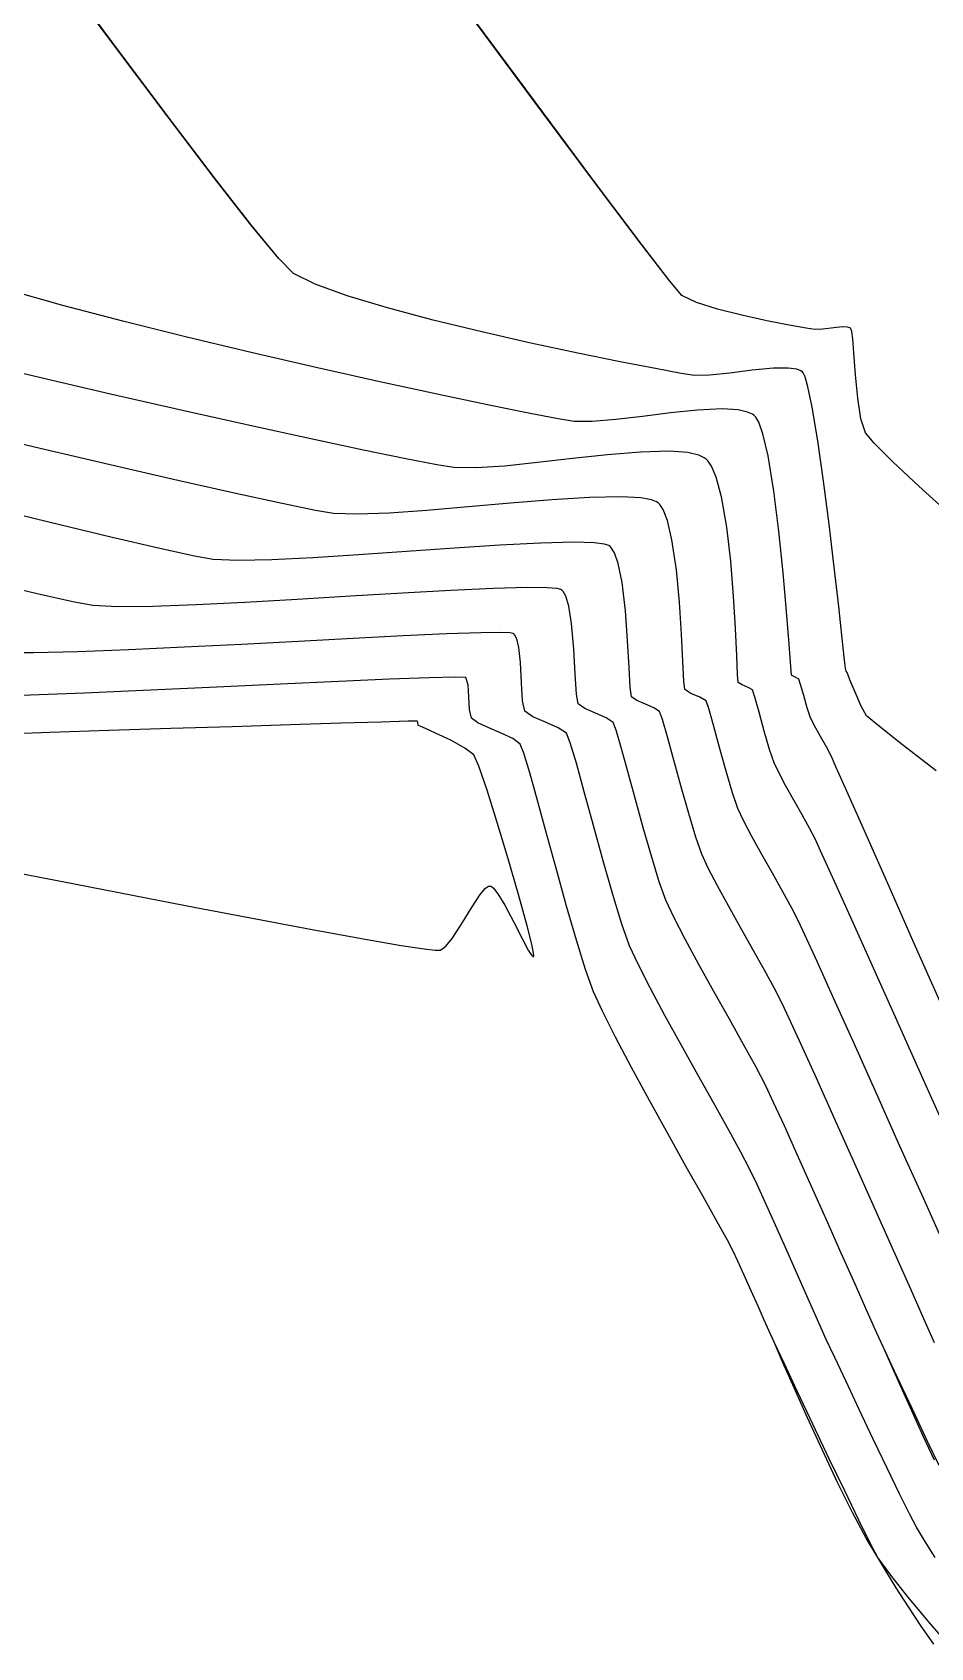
# Model space of a CAD drawing. Header units: metres. Extents: x 708868 to 711043, y 5411316 to 5413138.
# Drawn here: x 709472.1 to 709503.7, y 5411818.3 to 5411875.1 of the extents above; entities that cross this region are included whole.
import ezdxf

# ---------------------------------------------------------------- set-up
doc = ezdxf.new("R2010")
doc.units = ezdxf.units.M
for name, color, linetype in [('Rionegro 2010_Contours', 7, 'Continuous'), ('Rionegro 2014_Contours', 7, 'Continuous'), ('Rionegro 2018_Contours', 7, 'Continuous')]:
    doc.layers.add(name, color=color, linetype=linetype)

msp = doc.modelspace()

# ---------------------------------------------------------------- linework, layer by layer
at = {"layer": 'Rionegro 2010_Contours'}
for points in [[(709503.926, 5411849.13, 234), (709502.646, 5411850.131, 234), (709501.808, 5411850.793, 234), (709501.486, 5411851.061, 234), (709501.292, 5411851.405, 234), (709501.076, 5411851.896, 234), (709500.899, 5411852.337, 234), (709500.824, 5411852.533, 234), (709500.795, 5411852.585, 234), (709500.768, 5411852.637, 234), (709500.753, 5411852.686, 234), (709500.738, 5411852.736, 234), (709500.709, 5411853.019, 234), (709500.627, 5411853.785, 234), (709500.502, 5411854.915, 234), (709500.344, 5411856.293, 234), (709500.162, 5411857.801, 234), (709499.965, 5411859.32, 234), (709499.764, 5411860.734, 234), (709499.567, 5411861.924, 234), (709499.419, 5411862.636, 234), (709499.317, 5411862.99, 234), (709499.254, 5411863.127, 234), (709499.224, 5411863.163, 234), (709499.169, 5411863.2, 234), (709499.023, 5411863.255, 234), (709498.724, 5411863.296, 234), (709498.209, 5411863.29, 234), (709497.455, 5411863.218, 234), (709496.672, 5411863.12, 234), (709495.961, 5411863.044, 234), (709495.425, 5411863.038, 234), (709494.954, 5411863.112, 234), (709494.055, 5411863.277, 234), (709492.815, 5411863.518, 234), (709491.324, 5411863.823, 234), (709489.67, 5411864.179, 234), (709487.943, 5411864.572, 234), (709486.231, 5411864.988, 234), (709484.623, 5411865.416, 234), (709483.208, 5411865.84, 234), (709482.075, 5411866.249, 234), (709481.312, 5411866.629, 234), (709480.798, 5411867.151, 234), (709479.856, 5411868.293, 234), (709478.532, 5411869.992, 234), (709476.871, 5411872.179, 234), (709474.916, 5411874.791, 234), (709472.712, 5411877.761, 234)], [(709504.429, 5411858.152, 233), (709503.321, 5411859.143, 233), (709502.405, 5411860.001, 233), (709501.755, 5411860.65, 233), (709501.445, 5411861.015, 233), (709501.283, 5411861.508, 233), (709501.172, 5411862.234, 233), (709501.096, 5411863.054, 233), (709501.039, 5411863.831, 233), (709500.996, 5411864.327, 233), (709500.96, 5411864.58, 233), (709500.932, 5411864.675, 233), (709500.917, 5411864.698, 233), (709500.888, 5411864.715, 233), (709500.804, 5411864.737, 233), (709500.626, 5411864.742, 233), (709500.331, 5411864.716, 233), (709499.949, 5411864.669, 233), (709499.659, 5411864.657, 233), (709499.358, 5411864.703, 233), (709498.76, 5411864.808, 233), (709497.97, 5411864.962, 233), (709497.093, 5411865.153, 233), (709496.233, 5411865.372, 233), (709495.496, 5411865.606, 233), (709494.986, 5411865.846, 233), (709494.56, 5411866.35, 233), (709493.562, 5411867.65, 233), (709492.052, 5411869.661, 233), (709490.086, 5411872.3, 233), (709487.726, 5411875.484, 233)], [(709504.425, 5411836.179, 236), (709503.478, 5411838.29, 236), (709502.549, 5411840.359, 236), (709501.68, 5411842.29, 236), (709500.915, 5411843.99, 236), (709500.297, 5411845.362, 236), (709499.867, 5411846.311, 236), (709499.668, 5411846.741, 236), (709499.473, 5411847.111, 236), (709499.212, 5411847.582, 236), (709498.92, 5411848.1, 236), (709498.634, 5411848.614, 236), (709498.391, 5411849.07, 236), (709498.227, 5411849.415, 236), (709498.069, 5411849.882, 236), (709497.884, 5411850.526, 236), (709497.702, 5411851.192, 236), (709497.553, 5411851.727, 236), (709497.468, 5411851.975, 236), (709497.319, 5411852.064, 236), (709497.108, 5411852.152, 236), (709496.966, 5411852.242, 236), (709496.943, 5411852.508, 236), (709496.913, 5411853.173, 236), (709496.868, 5411854.131, 236), (709496.8, 5411855.276, 236), (709496.701, 5411856.502, 236), (709496.564, 5411857.703, 236), (709496.379, 5411858.772, 236), (709496.193, 5411859.462, 236), (709496.028, 5411859.847, 236), (709495.905, 5411860.027, 236), (709495.839, 5411860.092, 236), (709495.765, 5411860.145, 236), (709495.575, 5411860.233, 236), (709495.196, 5411860.322, 236), (709494.537, 5411860.371, 236), (709493.522, 5411860.344, 236), (709492.361, 5411860.248, 236), (709491.13, 5411860.113, 236), (709489.9, 5411859.97, 236), (709488.746, 5411859.85, 236), (709487.741, 5411859.783, 236), (709486.958, 5411859.801, 236), (709486.355, 5411859.898, 236), (709485.274, 5411860.106, 236), (709483.777, 5411860.413, 236), (709481.926, 5411860.807, 236), (709479.783, 5411861.275, 236), (709477.411, 5411861.804, 236), (709474.871, 5411862.384, 236), (709472.227, 5411863.001, 236), (709469.539, 5411863.642, 236)], [(709504.26, 5411832.36, 237), (709503.482, 5411834.097, 237), (709502.659, 5411835.934, 237), (709501.833, 5411837.778, 237), (709501.044, 5411839.535, 237), (709500.334, 5411841.114, 237), (709499.744, 5411842.42, 237), (709499.315, 5411843.362, 237), (709499.09, 5411843.845, 237), (709498.85, 5411844.304, 237), (709498.532, 5411844.88, 237), (709498.17, 5411845.525, 237), (709497.797, 5411846.189, 237), (709497.448, 5411846.823, 237), (709497.156, 5411847.378, 237), (709496.957, 5411847.804, 237), (709496.765, 5411848.356, 237), (709496.541, 5411849.116, 237), (709496.31, 5411849.952, 237), (709496.098, 5411850.732, 237), (709495.93, 5411851.324, 237), (709495.832, 5411851.595, 237), (709495.613, 5411851.726, 237), (709495.3, 5411851.856, 237), (709495.089, 5411851.989, 237), (709495.056, 5411852.282, 237), (709495.02, 5411852.974, 237), (709494.971, 5411853.941, 237), (709494.898, 5411855.06, 237), (709494.789, 5411856.205, 237), (709494.635, 5411857.253, 237), (709494.472, 5411857.937, 237), (709494.322, 5411858.318, 237), (709494.208, 5411858.495, 237), (709494.147, 5411858.557, 237), (709494.088, 5411858.597, 237), (709493.917, 5411858.663, 237), (709493.543, 5411858.73, 237), (709492.849, 5411858.766, 237), (709491.728, 5411858.742, 237), (709490.402, 5411858.66, 237), (709488.952, 5411858.544, 237), (709487.461, 5411858.413, 237), (709486.011, 5411858.29, 237), (709484.683, 5411858.197, 237), (709483.561, 5411858.153, 237), (709482.724, 5411858.182, 237), (709482.088, 5411858.291, 237), (709480.922, 5411858.531, 237), (709479.289, 5411858.888, 237), (709477.249, 5411859.348, 237), (709474.867, 5411859.897, 237), (709472.203, 5411860.52, 237), (709469.32, 5411861.204, 237)], [(709503.878, 5411829.014, 238), (709503.499, 5411829.858, 238), (709502.988, 5411831.003, 238), (709502.379, 5411832.366, 238), (709501.711, 5411833.863, 238), (709501.02, 5411835.409, 238), (709500.343, 5411836.921, 238), (709499.717, 5411838.315, 238), (709499.178, 5411839.507, 238), (709498.764, 5411840.413, 238), (709498.512, 5411840.949, 238), (709498.241, 5411841.471, 238), (709497.886, 5411842.118, 238), (709497.477, 5411842.848, 238), (709497.045, 5411843.615, 238), (709496.62, 5411844.377, 238), (709496.231, 5411845.09, 238), (709495.91, 5411845.71, 238), (709495.686, 5411846.194, 238), (709495.472, 5411846.799, 238), (709495.223, 5411847.626, 238), (709494.96, 5411848.563, 238), (709494.705, 5411849.501, 238), (709494.478, 5411850.328, 238), (709494.302, 5411850.936, 238), (709494.197, 5411851.214, 238), (709494, 5411851.345, 238), (709493.698, 5411851.474, 238), (709493.4, 5411851.604, 238), (709493.213, 5411851.737, 238), (709493.167, 5411852.057, 238), (709493.126, 5411852.764, 238), (709493.074, 5411853.714, 238), (709492.997, 5411854.761, 238), (709492.879, 5411855.758, 238), (709492.743, 5411856.422, 238), (709492.613, 5411856.794, 238), (709492.511, 5411856.964, 238), (709492.455, 5411857.022, 238), (709492.408, 5411857.051, 238), (709492.256, 5411857.099, 238), (709491.895, 5411857.146, 238), (709491.19, 5411857.168, 238), (709490.011, 5411857.141, 238), (709488.578, 5411857.068, 238), (709486.977, 5411856.964, 238), (709485.29, 5411856.845, 238), (709483.6, 5411856.727, 238), (709481.992, 5411856.624, 238), (709480.549, 5411856.553, 238), (709479.354, 5411856.527, 238), (709478.491, 5411856.564, 238), (709477.836, 5411856.682, 238), (709476.614, 5411856.95, 238), (709474.885, 5411857.353, 238), (709472.71, 5411857.874, 238), (709470.15, 5411858.498, 238)], [(709503.877, 5411824.884, 239), (709503.473, 5411825.728, 239), (709503.07, 5411826.613, 239), (709502.688, 5411827.472, 239), (709502.349, 5411828.238, 239), (709502.076, 5411828.844, 239), (709501.847, 5411829.347, 239), (709501.505, 5411830.111, 239), (709501.078, 5411831.072, 239), (709500.592, 5411832.168, 239), (709500.073, 5411833.336, 239), (709499.549, 5411834.512, 239), (709499.046, 5411835.635, 239), (709498.592, 5411836.642, 239), (709498.212, 5411837.469, 239), (709497.934, 5411838.054, 239), (709497.596, 5411838.703, 239), (709497.154, 5411839.509, 239), (709496.645, 5411840.417, 239), (709496.108, 5411841.373, 239), (709495.578, 5411842.321, 239), (709495.095, 5411843.209, 239), (709494.695, 5411843.981, 239), (709494.416, 5411844.583, 239), (709494.186, 5411845.225, 239), (709493.92, 5411846.09, 239), (709493.635, 5411847.088, 239), (709493.35, 5411848.125, 239), (709493.082, 5411849.11, 239), (709492.85, 5411849.951, 239), (709492.67, 5411850.556, 239), (709492.562, 5411850.833, 239), (709492.317, 5411850.996, 239), (709491.941, 5411851.157, 239), (709491.569, 5411851.319, 239), (709491.337, 5411851.485, 239), (709491.275, 5411851.829, 239), (709491.231, 5411852.527, 239), (709491.182, 5411853.409, 239), (709491.104, 5411854.308, 239), (709491.004, 5411854.927, 239), (709490.899, 5411855.276, 239), (709490.811, 5411855.434, 239), (709490.762, 5411855.487, 239), (709490.726, 5411855.507, 239), (709490.592, 5411855.539, 239), (709490.248, 5411855.568, 239), (709489.547, 5411855.576, 239), (709488.342, 5411855.543, 239), (709486.848, 5411855.473, 239), (709485.146, 5411855.378, 239), (709483.318, 5411855.269, 239), (709481.444, 5411855.156, 239), (709479.608, 5411855.052, 239), (709477.889, 5411854.968, 239), (709476.37, 5411854.915, 239), (709475.132, 5411854.903, 239), (709474.257, 5411854.945, 239), (709473.546, 5411855.073, 239), (709472.295, 5411855.353, 239), (709470.57, 5411855.768, 239)], [(709504.463, 5411818.287, 241), (709503.662, 5411819.204, 241), (709502.939, 5411820.072, 241), (709502.332, 5411820.841, 241), (709501.877, 5411821.462, 241), (709501.466, 5411822.134, 241), (709500.985, 5411823.037, 241), (709500.462, 5411824.095, 241), (709499.927, 5411825.231, 241), (709499.407, 5411826.369, 241), (709498.931, 5411827.433, 241), (709498.528, 5411828.348, 241), (709498.227, 5411829.036, 241), (709498.055, 5411829.421, 241), (709497.881, 5411829.807, 241), (709497.662, 5411830.299, 241), (709497.422, 5411830.844, 241), (709497.18, 5411831.39, 241), (709496.958, 5411831.88, 241), (709496.778, 5411832.262, 241), (709496.587, 5411832.618, 241), (709496.223, 5411833.269, 241), (709495.728, 5411834.152, 241), (709495.139, 5411835.201, 241), (709494.497, 5411836.351, 241), (709493.842, 5411837.539, 241), (709493.212, 5411838.698, 241), (709492.648, 5411839.765, 241), (709492.189, 5411840.674, 241), (709491.875, 5411841.362, 241), (709491.594, 5411842.137, 241), (709491.27, 5411843.171, 241), (709490.922, 5411844.373, 241), (709490.566, 5411845.654, 241), (709490.22, 5411846.922, 241), (709489.903, 5411848.088, 241), (709489.63, 5411849.062, 241), (709489.42, 5411849.754, 241), (709489.291, 5411850.072, 241), (709489.033, 5411850.262, 241), (709488.629, 5411850.456, 241), (709488.184, 5411850.647, 241), (709487.801, 5411850.824, 241), (709487.584, 5411850.98, 241), (709487.508, 5411851.282, 241), (709487.488, 5411851.728, 241), (709487.464, 5411852.16, 241), (709487.377, 5411852.416, 241), (709487.019, 5411852.43, 241), (709486.092, 5411852.406, 241), (709484.692, 5411852.35, 241), (709482.916, 5411852.271, 241), (709480.858, 5411852.176, 241), (709478.616, 5411852.071, 241), (709476.285, 5411851.965, 241), (709473.96, 5411851.865, 241), (709471.737, 5411851.778, 241)], [(709471.657, 5411845.527, 242), (709473.607, 5411845.153, 242), (709475.713, 5411844.746, 242), (709477.874, 5411844.328, 242), (709479.993, 5411843.922, 242), (709481.971, 5411843.549, 242), (709483.707, 5411843.23, 242), (709485.103, 5411842.989, 242), (709485.909, 5411842.865, 242), (709486.298, 5411842.821, 242), (709486.443, 5411842.817, 242), (709486.479, 5411842.823, 242), (709486.541, 5411842.855, 242), (709486.676, 5411842.968, 242), (709486.896, 5411843.234, 242), (709487.209, 5411843.706, 242), (709487.602, 5411844.349, 242), (709487.89, 5411844.785, 242), (709488.077, 5411845.001, 242), (709488.182, 5411845.071, 242), (709488.227, 5411845.078, 242), (709488.266, 5411845.068, 242), (709488.354, 5411845.002, 242), (709488.511, 5411844.806, 242), (709488.751, 5411844.411, 242), (709489.072, 5411843.805, 242), (709489.375, 5411843.205, 242), (709489.577, 5411842.826, 242), (709489.69, 5411842.649, 242), (709489.742, 5411842.598, 242), (709489.76, 5411842.596, 242), (709489.768, 5411842.614, 242), (709489.76, 5411842.718, 242), (709489.698, 5411843.029, 242), (709489.536, 5411843.684, 242), (709489.236, 5411844.779, 242), (709488.872, 5411846.038, 242), (709488.487, 5411847.311, 242), (709488.126, 5411848.445, 242), (709487.834, 5411849.289, 242), (709487.656, 5411849.692, 242), (709487.344, 5411849.933, 242), (709486.849, 5411850.204, 242), (709486.314, 5411850.458, 242), (709485.956, 5411850.618, 242), (709485.776, 5411850.696, 242), (709485.716, 5411850.723, 242), (709485.707, 5411850.727, 242), (709485.705, 5411850.734, 242), (709485.7, 5411850.764, 242), (709485.694, 5411850.827, 242), (709485.685, 5411850.881, 242), (709485.345, 5411850.873, 242), (709484.405, 5411850.845, 242), (709482.984, 5411850.802, 242), (709481.198, 5411850.747, 242), (709479.163, 5411850.683, 242), (709476.997, 5411850.615, 242), (709474.816, 5411850.545, 242), (709472.738, 5411850.476, 242), (709470.878, 5411850.414, 242)]]:
    msp.add_polyline3d(points, dxfattribs=at)
at = {"layer": 'Rionegro 2014_Contours'}
for points in [[(709503.926, 5411849.13, 234), (709502.646, 5411850.131, 234), (709501.808, 5411850.793, 234), (709501.486, 5411851.061, 234), (709501.292, 5411851.405, 234), (709501.076, 5411851.896, 234), (709500.899, 5411852.337, 234), (709500.824, 5411852.533, 234), (709500.795, 5411852.585, 234), (709500.768, 5411852.637, 234), (709500.753, 5411852.686, 234), (709500.738, 5411852.736, 234), (709500.709, 5411853.019, 234), (709500.627, 5411853.785, 234), (709500.502, 5411854.915, 234), (709500.344, 5411856.293, 234), (709500.162, 5411857.801, 234), (709499.965, 5411859.32, 234), (709499.764, 5411860.734, 234), (709499.567, 5411861.924, 234), (709499.419, 5411862.636, 234), (709499.317, 5411862.99, 234), (709499.254, 5411863.127, 234), (709499.224, 5411863.163, 234), (709499.169, 5411863.2, 234), (709499.023, 5411863.255, 234), (709498.724, 5411863.296, 234), (709498.209, 5411863.29, 234), (709497.455, 5411863.218, 234), (709496.672, 5411863.12, 234), (709495.961, 5411863.044, 234), (709495.425, 5411863.038, 234), (709494.954, 5411863.112, 234), (709494.055, 5411863.277, 234), (709492.815, 5411863.518, 234), (709491.324, 5411863.823, 234), (709489.67, 5411864.179, 234), (709487.943, 5411864.572, 234), (709486.231, 5411864.988, 234), (709484.623, 5411865.416, 234), (709483.208, 5411865.84, 234), (709482.075, 5411866.249, 234), (709481.312, 5411866.629, 234), (709480.797, 5411867.15, 234), (709479.854, 5411868.29, 234), (709478.528, 5411869.985, 234), (709476.864, 5411872.168, 234), (709474.906, 5411874.775, 234), (709472.699, 5411877.739, 234)], [(709504.429, 5411858.152, 233), (709503.321, 5411859.143, 233), (709502.405, 5411860.001, 233), (709501.755, 5411860.65, 233), (709501.445, 5411861.015, 233), (709501.283, 5411861.508, 233), (709501.172, 5411862.234, 233), (709501.096, 5411863.054, 233), (709501.039, 5411863.831, 233), (709500.996, 5411864.327, 233), (709500.96, 5411864.58, 233), (709500.932, 5411864.675, 233), (709500.917, 5411864.698, 233), (709500.888, 5411864.715, 233), (709500.804, 5411864.737, 233), (709500.626, 5411864.742, 233), (709500.331, 5411864.716, 233), (709499.949, 5411864.669, 233), (709499.659, 5411864.657, 233), (709499.358, 5411864.703, 233), (709498.76, 5411864.808, 233), (709497.97, 5411864.962, 233), (709497.093, 5411865.153, 233), (709496.233, 5411865.372, 233), (709495.496, 5411865.606, 233), (709494.986, 5411865.846, 233), (709494.559, 5411866.349, 233), (709493.56, 5411867.647, 233), (709492.047, 5411869.654, 233), (709490.079, 5411872.288, 233), (709487.715, 5411875.466, 233)], [(709504.071, 5411841.005, 235), (709503.113, 5411843.164, 235), (709502.226, 5411845.169, 235), (709501.452, 5411846.919, 235), (709500.835, 5411848.314, 235), (709500.418, 5411849.253, 235), (709500.246, 5411849.637, 235), (709500.08, 5411849.946, 235), (709499.857, 5411850.343, 235), (709499.642, 5411850.734, 235), (709499.497, 5411851.026, 235), (709499.391, 5411851.347, 235), (709499.269, 5411851.781, 235), (709499.163, 5411852.17, 235), (709499.103, 5411852.356, 235), (709498.971, 5411852.425, 235), (709498.842, 5411852.494, 235), (709498.816, 5411852.796, 235), (709498.758, 5411853.586, 235), (709498.668, 5411854.731, 235), (709498.548, 5411856.098, 235), (709498.399, 5411857.555, 235), (709498.222, 5411858.969, 235), (709498.018, 5411860.208, 235), (709497.836, 5411860.983, 235), (709497.688, 5411861.394, 235), (709497.585, 5411861.571, 235), (709497.532, 5411861.627, 235), (709497.465, 5411861.675, 235), (709497.297, 5411861.752, 235), (709496.965, 5411861.825, 235), (709496.397, 5411861.858, 235), (709495.538, 5411861.818, 235), (709494.58, 5411861.72, 235), (709493.595, 5411861.597, 235), (709492.654, 5411861.483, 235), (709491.829, 5411861.413, 235), (709491.192, 5411861.42, 235), (709490.629, 5411861.51, 235), (709489.586, 5411861.709, 235), (709488.141, 5411862.002, 235), (709486.37, 5411862.375, 235), (709484.349, 5411862.813, 235), (709482.156, 5411863.303, 235), (709479.868, 5411863.832, 235), (709477.561, 5411864.384, 235), (709475.313, 5411864.946, 235), (709473.2, 5411865.503, 235), (709471.299, 5411866.043, 235)], [(709504.425, 5411836.179, 236), (709503.478, 5411838.29, 236), (709502.549, 5411840.359, 236), (709501.68, 5411842.29, 236), (709500.915, 5411843.99, 236), (709500.297, 5411845.362, 236), (709499.867, 5411846.311, 236), (709499.668, 5411846.741, 236), (709499.473, 5411847.111, 236), (709499.212, 5411847.582, 236), (709498.92, 5411848.1, 236), (709498.634, 5411848.614, 236), (709498.391, 5411849.07, 236), (709498.227, 5411849.415, 236), (709498.069, 5411849.882, 236), (709497.884, 5411850.526, 236), (709497.702, 5411851.192, 236), (709497.553, 5411851.727, 236), (709497.468, 5411851.975, 236), (709497.319, 5411852.064, 236), (709497.108, 5411852.152, 236), (709496.966, 5411852.242, 236), (709496.943, 5411852.508, 236), (709496.913, 5411853.173, 236), (709496.868, 5411854.131, 236), (709496.8, 5411855.276, 236), (709496.701, 5411856.502, 236), (709496.564, 5411857.703, 236), (709496.379, 5411858.772, 236), (709496.193, 5411859.462, 236), (709496.028, 5411859.847, 236), (709495.905, 5411860.027, 236), (709495.839, 5411860.092, 236), (709495.765, 5411860.145, 236), (709495.575, 5411860.233, 236), (709495.196, 5411860.322, 236), (709494.537, 5411860.371, 236), (709493.522, 5411860.344, 236), (709492.361, 5411860.248, 236), (709491.13, 5411860.113, 236), (709489.9, 5411859.97, 236), (709488.746, 5411859.85, 236), (709487.741, 5411859.783, 236), (709486.958, 5411859.801, 236), (709486.355, 5411859.898, 236), (709485.274, 5411860.106, 236), (709483.777, 5411860.413, 236), (709481.926, 5411860.807, 236), (709479.783, 5411861.275, 236), (709477.411, 5411861.804, 236), (709474.871, 5411862.384, 236), (709472.227, 5411863.001, 236), (709469.539, 5411863.642, 236)], [(709504.26, 5411832.36, 237), (709503.482, 5411834.097, 237), (709502.659, 5411835.934, 237), (709501.833, 5411837.778, 237), (709501.044, 5411839.535, 237), (709500.334, 5411841.114, 237), (709499.744, 5411842.42, 237), (709499.315, 5411843.362, 237), (709499.09, 5411843.845, 237), (709498.85, 5411844.304, 237), (709498.532, 5411844.88, 237), (709498.17, 5411845.525, 237), (709497.797, 5411846.189, 237), (709497.448, 5411846.823, 237), (709497.156, 5411847.378, 237), (709496.957, 5411847.804, 237), (709496.765, 5411848.356, 237), (709496.541, 5411849.116, 237), (709496.31, 5411849.952, 237), (709496.098, 5411850.732, 237), (709495.93, 5411851.324, 237), (709495.832, 5411851.595, 237), (709495.613, 5411851.726, 237), (709495.3, 5411851.856, 237), (709495.089, 5411851.989, 237), (709495.056, 5411852.282, 237), (709495.02, 5411852.974, 237), (709494.971, 5411853.941, 237), (709494.898, 5411855.06, 237), (709494.789, 5411856.205, 237), (709494.635, 5411857.253, 237), (709494.472, 5411857.937, 237), (709494.322, 5411858.318, 237), (709494.208, 5411858.495, 237), (709494.147, 5411858.557, 237), (709494.088, 5411858.597, 237), (709493.917, 5411858.663, 237), (709493.543, 5411858.73, 237), (709492.849, 5411858.766, 237), (709491.728, 5411858.742, 237), (709490.402, 5411858.66, 237), (709488.952, 5411858.544, 237), (709487.461, 5411858.413, 237), (709486.011, 5411858.29, 237), (709484.683, 5411858.197, 237), (709483.561, 5411858.153, 237), (709482.724, 5411858.182, 237), (709482.088, 5411858.291, 237), (709480.922, 5411858.531, 237), (709479.289, 5411858.888, 237), (709477.249, 5411859.348, 237), (709474.867, 5411859.897, 237), (709472.203, 5411860.52, 237), (709469.32, 5411861.204, 237)], [(709503.878, 5411829.014, 238), (709503.499, 5411829.858, 238), (709502.988, 5411831.003, 238), (709502.379, 5411832.366, 238), (709501.711, 5411833.863, 238), (709501.02, 5411835.409, 238), (709500.343, 5411836.921, 238), (709499.717, 5411838.315, 238), (709499.178, 5411839.507, 238), (709498.764, 5411840.413, 238), (709498.512, 5411840.949, 238), (709498.241, 5411841.471, 238), (709497.886, 5411842.118, 238), (709497.477, 5411842.848, 238), (709497.045, 5411843.615, 238), (709496.62, 5411844.377, 238), (709496.231, 5411845.09, 238), (709495.91, 5411845.71, 238), (709495.686, 5411846.194, 238), (709495.472, 5411846.799, 238), (709495.223, 5411847.626, 238), (709494.96, 5411848.563, 238), (709494.705, 5411849.501, 238), (709494.478, 5411850.328, 238), (709494.302, 5411850.936, 238), (709494.197, 5411851.214, 238), (709494, 5411851.345, 238), (709493.698, 5411851.474, 238), (709493.4, 5411851.604, 238), (709493.213, 5411851.737, 238), (709493.167, 5411852.057, 238), (709493.126, 5411852.764, 238), (709493.074, 5411853.714, 238), (709492.997, 5411854.761, 238), (709492.879, 5411855.758, 238), (709492.743, 5411856.422, 238), (709492.613, 5411856.794, 238), (709492.511, 5411856.964, 238), (709492.455, 5411857.022, 238), (709492.408, 5411857.051, 238), (709492.256, 5411857.099, 238), (709491.895, 5411857.146, 238), (709491.19, 5411857.168, 238), (709490.011, 5411857.141, 238), (709488.578, 5411857.068, 238), (709486.977, 5411856.964, 238), (709485.29, 5411856.845, 238), (709483.6, 5411856.727, 238), (709481.992, 5411856.624, 238), (709480.549, 5411856.553, 238), (709479.354, 5411856.527, 238), (709478.491, 5411856.564, 238), (709477.836, 5411856.682, 238), (709476.614, 5411856.95, 238), (709474.885, 5411857.353, 238), (709472.71, 5411857.874, 238), (709470.15, 5411858.498, 238)], [(709504.04, 5411824.692, 239), (709503.63, 5411825.544, 239), (709503.187, 5411826.475, 239), (709502.753, 5411827.396, 239), (709502.369, 5411828.215, 239), (709502.076, 5411828.844, 239), (709501.847, 5411829.347, 239), (709501.505, 5411830.111, 239), (709501.078, 5411831.072, 239), (709500.592, 5411832.168, 239), (709500.073, 5411833.336, 239), (709499.549, 5411834.512, 239), (709499.046, 5411835.635, 239), (709498.592, 5411836.642, 239), (709498.212, 5411837.469, 239), (709497.934, 5411838.054, 239), (709497.596, 5411838.703, 239), (709497.154, 5411839.509, 239), (709496.645, 5411840.417, 239), (709496.108, 5411841.373, 239), (709495.578, 5411842.321, 239), (709495.095, 5411843.209, 239), (709494.695, 5411843.981, 239), (709494.416, 5411844.583, 239), (709494.186, 5411845.225, 239), (709493.92, 5411846.09, 239), (709493.635, 5411847.088, 239), (709493.35, 5411848.125, 239), (709493.082, 5411849.11, 239), (709492.85, 5411849.951, 239), (709492.67, 5411850.556, 239), (709492.562, 5411850.833, 239), (709492.317, 5411850.996, 239), (709491.941, 5411851.157, 239), (709491.569, 5411851.319, 239), (709491.337, 5411851.485, 239), (709491.275, 5411851.829, 239), (709491.231, 5411852.527, 239), (709491.182, 5411853.409, 239), (709491.104, 5411854.308, 239), (709491.004, 5411854.927, 239), (709490.899, 5411855.276, 239), (709490.811, 5411855.434, 239), (709490.762, 5411855.487, 239), (709490.726, 5411855.507, 239), (709490.592, 5411855.539, 239), (709490.248, 5411855.568, 239), (709489.547, 5411855.576, 239), (709488.342, 5411855.543, 239), (709486.848, 5411855.473, 239), (709485.146, 5411855.378, 239), (709483.318, 5411855.269, 239), (709481.444, 5411855.156, 239), (709479.608, 5411855.052, 239), (709477.889, 5411854.968, 239), (709476.37, 5411854.915, 239), (709475.132, 5411854.903, 239), (709474.257, 5411854.945, 239), (709473.546, 5411855.073, 239), (709472.295, 5411855.353, 239), (709470.57, 5411855.768, 239)], [(709503.893, 5411821.455, 240), (709503.52, 5411822.052, 240), (709503.238, 5411822.524, 240), (709503, 5411822.975, 240), (709502.642, 5411823.695, 240), (709502.202, 5411824.604, 240), (709501.717, 5411825.619, 240), (709501.224, 5411826.661, 240), (709500.759, 5411827.648, 240), (709500.361, 5411828.499, 240), (709500.065, 5411829.133, 240), (709499.798, 5411829.719, 240), (709499.472, 5411830.45, 240), (709499.107, 5411831.277, 240), (709498.722, 5411832.151, 240), (709498.335, 5411833.024, 240), (709497.966, 5411833.849, 240), (709497.633, 5411834.576, 240), (709497.356, 5411835.158, 240), (709497.062, 5411835.72, 240), (709496.638, 5411836.491, 240), (709496.122, 5411837.414, 240), (709495.549, 5411838.433, 240), (709494.958, 5411839.491, 240), (709494.385, 5411840.53, 240), (709493.867, 5411841.495, 240), (709493.441, 5411842.328, 240), (709493.145, 5411842.972, 240), (709492.87, 5411843.74, 240), (709492.551, 5411844.776, 240), (709492.211, 5411845.97, 240), (709491.87, 5411847.211, 240), (709491.55, 5411848.39, 240), (709491.271, 5411849.397, 240), (709491.056, 5411850.121, 240), (709490.926, 5411850.453, 240), (709490.633, 5411850.648, 240), (709490.183, 5411850.84, 240), (709489.739, 5411851.034, 240), (709489.46, 5411851.232, 240), (709489.38, 5411851.59, 240), (709489.341, 5411852.221, 240), (709489.303, 5411852.946, 240), (709489.246, 5411853.471, 240), (709489.175, 5411853.772, 240), (709489.109, 5411853.908, 240), (709489.07, 5411853.952, 240), (709489.043, 5411853.964, 240), (709488.925, 5411853.983, 240), (709488.6, 5411853.996, 240), (709487.913, 5411853.99, 240), (709486.705, 5411853.948, 240), (709485.179, 5411853.878, 240), (709483.415, 5411853.788, 240), (709481.489, 5411853.685, 240), (709479.48, 5411853.579, 240), (709477.465, 5411853.477, 240), (709475.523, 5411853.388, 240), (709473.729, 5411853.32, 240), (709472.163, 5411853.281, 240), (709470.902, 5411853.281, 240)], [(709503.848, 5411818.41, 241), (709503.403, 5411819.05, 241), (709502.953, 5411819.727, 241), (709502.528, 5411820.39, 241), (709502.159, 5411820.986, 241), (709501.877, 5411821.462, 241), (709501.614, 5411821.959, 241), (709501.212, 5411822.769, 241), (709500.713, 5411823.799, 241), (709500.159, 5411824.957, 241), (709499.592, 5411826.15, 241), (709499.056, 5411827.286, 241), (709498.593, 5411828.271, 241), (709498.245, 5411829.014, 241), (709498.055, 5411829.421, 241), (709497.881, 5411829.807, 241), (709497.662, 5411830.299, 241), (709497.422, 5411830.844, 241), (709497.18, 5411831.39, 241), (709496.958, 5411831.88, 241), (709496.778, 5411832.262, 241), (709496.587, 5411832.618, 241), (709496.223, 5411833.269, 241), (709495.728, 5411834.152, 241), (709495.139, 5411835.201, 241), (709494.497, 5411836.351, 241), (709493.842, 5411837.539, 241), (709493.212, 5411838.698, 241), (709492.648, 5411839.765, 241), (709492.189, 5411840.674, 241), (709491.875, 5411841.362, 241), (709491.594, 5411842.137, 241), (709491.27, 5411843.171, 241), (709490.922, 5411844.373, 241), (709490.566, 5411845.654, 241), (709490.22, 5411846.922, 241), (709489.903, 5411848.088, 241), (709489.63, 5411849.062, 241), (709489.42, 5411849.754, 241), (709489.291, 5411850.072, 241), (709489.033, 5411850.262, 241), (709488.629, 5411850.456, 241), (709488.184, 5411850.647, 241), (709487.801, 5411850.824, 241), (709487.584, 5411850.98, 241), (709487.508, 5411851.282, 241), (709487.488, 5411851.728, 241), (709487.464, 5411852.16, 241), (709487.377, 5411852.416, 241), (709487.019, 5411852.43, 241), (709486.092, 5411852.406, 241), (709484.692, 5411852.35, 241), (709482.916, 5411852.271, 241), (709480.858, 5411852.176, 241), (709478.616, 5411852.071, 241), (709476.285, 5411851.965, 241), (709473.96, 5411851.865, 241), (709471.737, 5411851.778, 241)], [(709471.657, 5411845.527, 242), (709473.607, 5411845.153, 242), (709475.713, 5411844.746, 242), (709477.874, 5411844.328, 242), (709479.993, 5411843.922, 242), (709481.971, 5411843.549, 242), (709483.707, 5411843.23, 242), (709485.103, 5411842.989, 242), (709485.909, 5411842.865, 242), (709486.298, 5411842.821, 242), (709486.443, 5411842.817, 242), (709486.479, 5411842.823, 242), (709486.541, 5411842.855, 242), (709486.676, 5411842.968, 242), (709486.896, 5411843.234, 242), (709487.209, 5411843.706, 242), (709487.602, 5411844.349, 242), (709487.89, 5411844.785, 242), (709488.077, 5411845.001, 242), (709488.182, 5411845.071, 242), (709488.227, 5411845.078, 242), (709488.266, 5411845.068, 242), (709488.354, 5411845.002, 242), (709488.511, 5411844.806, 242), (709488.751, 5411844.411, 242), (709489.072, 5411843.805, 242), (709489.375, 5411843.205, 242), (709489.577, 5411842.826, 242), (709489.69, 5411842.649, 242), (709489.742, 5411842.598, 242), (709489.76, 5411842.596, 242), (709489.768, 5411842.614, 242), (709489.76, 5411842.718, 242), (709489.698, 5411843.029, 242), (709489.536, 5411843.684, 242), (709489.236, 5411844.779, 242), (709488.872, 5411846.038, 242), (709488.487, 5411847.311, 242), (709488.126, 5411848.445, 242), (709487.834, 5411849.289, 242), (709487.656, 5411849.692, 242), (709487.344, 5411849.933, 242), (709486.849, 5411850.204, 242), (709486.314, 5411850.458, 242), (709485.956, 5411850.618, 242), (709485.776, 5411850.696, 242), (709485.716, 5411850.723, 242), (709485.707, 5411850.727, 242), (709485.705, 5411850.734, 242), (709485.7, 5411850.764, 242), (709485.694, 5411850.827, 242), (709485.685, 5411850.881, 242), (709485.345, 5411850.873, 242), (709484.405, 5411850.845, 242), (709482.984, 5411850.802, 242), (709481.198, 5411850.747, 242), (709479.163, 5411850.683, 242), (709476.997, 5411850.615, 242), (709474.816, 5411850.545, 242), (709472.738, 5411850.476, 242), (709470.878, 5411850.414, 242)]]:
    msp.add_polyline3d(points, dxfattribs=at)
at = {"layer": 'Rionegro 2018_Contours'}
for points in [[(709503.926, 5411849.13, 234), (709502.646, 5411850.131, 234), (709501.808, 5411850.793, 234), (709501.486, 5411851.061, 234), (709501.292, 5411851.405, 234), (709501.076, 5411851.896, 234), (709500.899, 5411852.337, 234), (709500.824, 5411852.533, 234), (709500.795, 5411852.585, 234), (709500.768, 5411852.637, 234), (709500.753, 5411852.686, 234), (709500.738, 5411852.736, 234), (709500.709, 5411853.019, 234), (709500.627, 5411853.785, 234), (709500.502, 5411854.915, 234), (709500.344, 5411856.293, 234), (709500.162, 5411857.801, 234), (709499.965, 5411859.32, 234), (709499.764, 5411860.734, 234), (709499.567, 5411861.924, 234), (709499.419, 5411862.636, 234), (709499.317, 5411862.99, 234), (709499.254, 5411863.127, 234), (709499.224, 5411863.163, 234), (709499.169, 5411863.2, 234), (709499.023, 5411863.255, 234), (709498.724, 5411863.296, 234), (709498.209, 5411863.29, 234), (709497.455, 5411863.218, 234), (709496.672, 5411863.12, 234), (709495.961, 5411863.044, 234), (709495.425, 5411863.038, 234), (709494.954, 5411863.112, 234), (709494.055, 5411863.277, 234), (709492.815, 5411863.518, 234), (709491.324, 5411863.823, 234), (709489.67, 5411864.179, 234), (709487.943, 5411864.572, 234), (709486.231, 5411864.988, 234), (709484.623, 5411865.416, 234), (709483.208, 5411865.84, 234), (709482.075, 5411866.249, 234), (709481.312, 5411866.629, 234), (709480.797, 5411867.15, 234), (709479.854, 5411868.29, 234), (709478.528, 5411869.985, 234), (709476.864, 5411872.168, 234), (709474.906, 5411874.775, 234), (709472.699, 5411877.739, 234)], [(709504.429, 5411858.152, 233), (709503.321, 5411859.143, 233), (709502.405, 5411860.001, 233), (709501.755, 5411860.65, 233), (709501.445, 5411861.015, 233), (709501.283, 5411861.508, 233), (709501.172, 5411862.234, 233), (709501.096, 5411863.054, 233), (709501.039, 5411863.831, 233), (709500.996, 5411864.327, 233), (709500.96, 5411864.58, 233), (709500.932, 5411864.675, 233), (709500.917, 5411864.698, 233), (709500.888, 5411864.715, 233), (709500.804, 5411864.737, 233), (709500.626, 5411864.742, 233), (709500.331, 5411864.716, 233), (709499.949, 5411864.669, 233), (709499.659, 5411864.657, 233), (709499.358, 5411864.703, 233), (709498.76, 5411864.808, 233), (709497.97, 5411864.962, 233), (709497.093, 5411865.153, 233), (709496.233, 5411865.372, 233), (709495.496, 5411865.606, 233), (709494.986, 5411865.846, 233), (709494.559, 5411866.349, 233), (709493.56, 5411867.647, 233), (709492.047, 5411869.654, 233), (709490.079, 5411872.288, 233), (709487.715, 5411875.466, 233)], [(709504.071, 5411841.005, 235), (709503.113, 5411843.164, 235), (709502.226, 5411845.169, 235), (709501.452, 5411846.919, 235), (709500.835, 5411848.314, 235), (709500.418, 5411849.253, 235), (709500.246, 5411849.637, 235), (709500.08, 5411849.946, 235), (709499.857, 5411850.343, 235), (709499.642, 5411850.734, 235), (709499.497, 5411851.026, 235), (709499.391, 5411851.347, 235), (709499.269, 5411851.781, 235), (709499.163, 5411852.17, 235), (709499.103, 5411852.356, 235), (709498.971, 5411852.425, 235), (709498.842, 5411852.494, 235), (709498.816, 5411852.796, 235), (709498.758, 5411853.586, 235), (709498.668, 5411854.731, 235), (709498.548, 5411856.098, 235), (709498.399, 5411857.555, 235), (709498.222, 5411858.969, 235), (709498.018, 5411860.208, 235), (709497.836, 5411860.983, 235), (709497.688, 5411861.394, 235), (709497.585, 5411861.571, 235), (709497.532, 5411861.627, 235), (709497.465, 5411861.675, 235), (709497.297, 5411861.752, 235), (709496.965, 5411861.825, 235), (709496.397, 5411861.858, 235), (709495.538, 5411861.818, 235), (709494.58, 5411861.72, 235), (709493.595, 5411861.597, 235), (709492.654, 5411861.483, 235), (709491.829, 5411861.413, 235), (709491.192, 5411861.42, 235), (709490.629, 5411861.51, 235), (709489.586, 5411861.709, 235), (709488.141, 5411862.002, 235), (709486.37, 5411862.375, 235), (709484.349, 5411862.813, 235), (709482.156, 5411863.303, 235), (709479.868, 5411863.832, 235), (709477.561, 5411864.384, 235), (709475.313, 5411864.946, 235), (709473.2, 5411865.503, 235), (709471.299, 5411866.043, 235)], [(709504.425, 5411836.179, 236), (709503.478, 5411838.29, 236), (709502.549, 5411840.359, 236), (709501.68, 5411842.29, 236), (709500.915, 5411843.99, 236), (709500.297, 5411845.362, 236), (709499.867, 5411846.311, 236), (709499.668, 5411846.741, 236), (709499.473, 5411847.111, 236), (709499.212, 5411847.582, 236), (709498.92, 5411848.1, 236), (709498.634, 5411848.614, 236), (709498.391, 5411849.07, 236), (709498.227, 5411849.415, 236), (709498.069, 5411849.882, 236), (709497.884, 5411850.526, 236), (709497.702, 5411851.192, 236), (709497.553, 5411851.727, 236), (709497.468, 5411851.975, 236), (709497.319, 5411852.064, 236), (709497.108, 5411852.152, 236), (709496.966, 5411852.242, 236), (709496.943, 5411852.508, 236), (709496.913, 5411853.173, 236), (709496.868, 5411854.131, 236), (709496.8, 5411855.276, 236), (709496.701, 5411856.502, 236), (709496.564, 5411857.703, 236), (709496.379, 5411858.772, 236), (709496.193, 5411859.462, 236), (709496.028, 5411859.847, 236), (709495.905, 5411860.027, 236), (709495.839, 5411860.092, 236), (709495.765, 5411860.145, 236), (709495.575, 5411860.233, 236), (709495.196, 5411860.322, 236), (709494.537, 5411860.371, 236), (709493.522, 5411860.344, 236), (709492.361, 5411860.248, 236), (709491.13, 5411860.113, 236), (709489.9, 5411859.97, 236), (709488.746, 5411859.85, 236), (709487.741, 5411859.783, 236), (709486.958, 5411859.801, 236), (709486.355, 5411859.898, 236), (709485.274, 5411860.106, 236), (709483.777, 5411860.413, 236), (709481.926, 5411860.807, 236), (709479.783, 5411861.275, 236), (709477.411, 5411861.804, 236), (709474.871, 5411862.384, 236), (709472.227, 5411863.001, 236), (709469.539, 5411863.642, 236)], [(709504.26, 5411832.36, 237), (709503.482, 5411834.097, 237), (709502.659, 5411835.934, 237), (709501.833, 5411837.778, 237), (709501.044, 5411839.535, 237), (709500.334, 5411841.114, 237), (709499.744, 5411842.42, 237), (709499.315, 5411843.362, 237), (709499.09, 5411843.845, 237), (709498.85, 5411844.304, 237), (709498.532, 5411844.88, 237), (709498.17, 5411845.525, 237), (709497.797, 5411846.189, 237), (709497.448, 5411846.823, 237), (709497.156, 5411847.378, 237), (709496.957, 5411847.804, 237), (709496.765, 5411848.356, 237), (709496.541, 5411849.116, 237), (709496.31, 5411849.952, 237), (709496.098, 5411850.732, 237), (709495.93, 5411851.324, 237), (709495.832, 5411851.595, 237), (709495.613, 5411851.726, 237), (709495.3, 5411851.856, 237), (709495.089, 5411851.989, 237), (709495.056, 5411852.282, 237), (709495.02, 5411852.974, 237), (709494.971, 5411853.941, 237), (709494.898, 5411855.06, 237), (709494.789, 5411856.205, 237), (709494.635, 5411857.253, 237), (709494.472, 5411857.937, 237), (709494.322, 5411858.318, 237), (709494.208, 5411858.495, 237), (709494.147, 5411858.557, 237), (709494.088, 5411858.597, 237), (709493.917, 5411858.663, 237), (709493.543, 5411858.73, 237), (709492.849, 5411858.766, 237), (709491.728, 5411858.742, 237), (709490.402, 5411858.66, 237), (709488.952, 5411858.544, 237), (709487.461, 5411858.413, 237), (709486.011, 5411858.29, 237), (709484.683, 5411858.197, 237), (709483.561, 5411858.153, 237), (709482.724, 5411858.182, 237), (709482.088, 5411858.291, 237), (709480.922, 5411858.531, 237), (709479.289, 5411858.888, 237), (709477.249, 5411859.348, 237), (709474.867, 5411859.897, 237), (709472.203, 5411860.52, 237), (709469.32, 5411861.204, 237)], [(709503.878, 5411829.014, 238), (709503.499, 5411829.858, 238), (709502.988, 5411831.003, 238), (709502.379, 5411832.366, 238), (709501.711, 5411833.863, 238), (709501.02, 5411835.409, 238), (709500.343, 5411836.921, 238), (709499.717, 5411838.315, 238), (709499.178, 5411839.507, 238), (709498.764, 5411840.413, 238), (709498.512, 5411840.949, 238), (709498.241, 5411841.471, 238), (709497.886, 5411842.118, 238), (709497.477, 5411842.848, 238), (709497.045, 5411843.615, 238), (709496.62, 5411844.377, 238), (709496.231, 5411845.09, 238), (709495.91, 5411845.71, 238), (709495.686, 5411846.194, 238), (709495.472, 5411846.799, 238), (709495.223, 5411847.626, 238), (709494.96, 5411848.563, 238), (709494.705, 5411849.501, 238), (709494.478, 5411850.328, 238), (709494.302, 5411850.936, 238), (709494.197, 5411851.214, 238), (709494, 5411851.345, 238), (709493.698, 5411851.474, 238), (709493.4, 5411851.604, 238), (709493.213, 5411851.737, 238), (709493.167, 5411852.057, 238), (709493.126, 5411852.764, 238), (709493.074, 5411853.714, 238), (709492.997, 5411854.761, 238), (709492.879, 5411855.758, 238), (709492.743, 5411856.422, 238), (709492.613, 5411856.794, 238), (709492.511, 5411856.964, 238), (709492.455, 5411857.022, 238), (709492.408, 5411857.051, 238), (709492.256, 5411857.099, 238), (709491.895, 5411857.146, 238), (709491.19, 5411857.168, 238), (709490.011, 5411857.141, 238), (709488.578, 5411857.068, 238), (709486.977, 5411856.964, 238), (709485.29, 5411856.845, 238), (709483.6, 5411856.727, 238), (709481.992, 5411856.624, 238), (709480.549, 5411856.553, 238), (709479.354, 5411856.527, 238), (709478.491, 5411856.564, 238), (709477.836, 5411856.682, 238), (709476.614, 5411856.95, 238), (709474.885, 5411857.353, 238), (709472.71, 5411857.874, 238), (709470.15, 5411858.498, 238)], [(709504.04, 5411824.692, 239), (709503.63, 5411825.544, 239), (709503.187, 5411826.475, 239), (709502.753, 5411827.396, 239), (709502.369, 5411828.215, 239), (709502.076, 5411828.844, 239), (709501.847, 5411829.347, 239), (709501.505, 5411830.111, 239), (709501.078, 5411831.072, 239), (709500.592, 5411832.168, 239), (709500.073, 5411833.336, 239), (709499.549, 5411834.512, 239), (709499.046, 5411835.635, 239), (709498.592, 5411836.642, 239), (709498.212, 5411837.469, 239), (709497.934, 5411838.054, 239), (709497.596, 5411838.703, 239), (709497.154, 5411839.509, 239), (709496.645, 5411840.417, 239), (709496.108, 5411841.373, 239), (709495.578, 5411842.321, 239), (709495.095, 5411843.209, 239), (709494.695, 5411843.981, 239), (709494.416, 5411844.583, 239), (709494.186, 5411845.225, 239), (709493.92, 5411846.09, 239), (709493.635, 5411847.088, 239), (709493.35, 5411848.125, 239), (709493.082, 5411849.11, 239), (709492.85, 5411849.951, 239), (709492.67, 5411850.556, 239), (709492.562, 5411850.833, 239), (709492.317, 5411850.996, 239), (709491.941, 5411851.157, 239), (709491.569, 5411851.319, 239), (709491.337, 5411851.485, 239), (709491.275, 5411851.829, 239), (709491.231, 5411852.527, 239), (709491.182, 5411853.409, 239), (709491.104, 5411854.308, 239), (709491.004, 5411854.927, 239), (709490.899, 5411855.276, 239), (709490.811, 5411855.434, 239), (709490.762, 5411855.487, 239), (709490.726, 5411855.507, 239), (709490.592, 5411855.539, 239), (709490.248, 5411855.568, 239), (709489.547, 5411855.576, 239), (709488.342, 5411855.543, 239), (709486.848, 5411855.473, 239), (709485.146, 5411855.378, 239), (709483.318, 5411855.269, 239), (709481.444, 5411855.156, 239), (709479.608, 5411855.052, 239), (709477.889, 5411854.968, 239), (709476.37, 5411854.915, 239), (709475.132, 5411854.903, 239), (709474.257, 5411854.945, 239), (709473.546, 5411855.073, 239), (709472.295, 5411855.353, 239), (709470.57, 5411855.768, 239)], [(709503.893, 5411821.455, 240), (709503.52, 5411822.052, 240), (709503.238, 5411822.524, 240), (709503, 5411822.975, 240), (709502.642, 5411823.695, 240), (709502.202, 5411824.604, 240), (709501.717, 5411825.619, 240), (709501.224, 5411826.661, 240), (709500.759, 5411827.648, 240), (709500.361, 5411828.499, 240), (709500.065, 5411829.133, 240), (709499.798, 5411829.719, 240), (709499.472, 5411830.45, 240), (709499.107, 5411831.277, 240), (709498.722, 5411832.151, 240), (709498.335, 5411833.024, 240), (709497.966, 5411833.849, 240), (709497.633, 5411834.576, 240), (709497.356, 5411835.158, 240), (709497.062, 5411835.72, 240), (709496.638, 5411836.491, 240), (709496.122, 5411837.414, 240), (709495.549, 5411838.433, 240), (709494.958, 5411839.491, 240), (709494.385, 5411840.53, 240), (709493.867, 5411841.495, 240), (709493.441, 5411842.328, 240), (709493.145, 5411842.972, 240), (709492.87, 5411843.74, 240), (709492.551, 5411844.776, 240), (709492.211, 5411845.97, 240), (709491.87, 5411847.211, 240), (709491.55, 5411848.39, 240), (709491.271, 5411849.397, 240), (709491.056, 5411850.121, 240), (709490.926, 5411850.453, 240), (709490.633, 5411850.648, 240), (709490.183, 5411850.84, 240), (709489.739, 5411851.034, 240), (709489.46, 5411851.232, 240), (709489.38, 5411851.59, 240), (709489.341, 5411852.221, 240), (709489.303, 5411852.946, 240), (709489.246, 5411853.471, 240), (709489.175, 5411853.772, 240), (709489.109, 5411853.908, 240), (709489.07, 5411853.952, 240), (709489.043, 5411853.964, 240), (709488.925, 5411853.983, 240), (709488.6, 5411853.996, 240), (709487.913, 5411853.99, 240), (709486.705, 5411853.948, 240), (709485.179, 5411853.878, 240), (709483.415, 5411853.788, 240), (709481.489, 5411853.685, 240), (709479.48, 5411853.579, 240), (709477.465, 5411853.477, 240), (709475.523, 5411853.388, 240), (709473.729, 5411853.32, 240), (709472.163, 5411853.281, 240), (709470.902, 5411853.281, 240)], [(709503.848, 5411818.41, 241), (709503.403, 5411819.05, 241), (709502.953, 5411819.727, 241), (709502.528, 5411820.39, 241), (709502.159, 5411820.986, 241), (709501.877, 5411821.462, 241), (709501.614, 5411821.959, 241), (709501.212, 5411822.769, 241), (709500.713, 5411823.799, 241), (709500.159, 5411824.957, 241), (709499.592, 5411826.15, 241), (709499.056, 5411827.286, 241), (709498.593, 5411828.271, 241), (709498.245, 5411829.014, 241), (709498.055, 5411829.421, 241), (709497.881, 5411829.807, 241), (709497.662, 5411830.299, 241), (709497.422, 5411830.844, 241), (709497.18, 5411831.39, 241), (709496.958, 5411831.88, 241), (709496.778, 5411832.262, 241), (709496.587, 5411832.618, 241), (709496.223, 5411833.269, 241), (709495.728, 5411834.152, 241), (709495.139, 5411835.201, 241), (709494.497, 5411836.351, 241), (709493.842, 5411837.539, 241), (709493.212, 5411838.698, 241), (709492.648, 5411839.765, 241), (709492.189, 5411840.674, 241), (709491.875, 5411841.362, 241), (709491.594, 5411842.137, 241), (709491.27, 5411843.171, 241), (709490.922, 5411844.373, 241), (709490.566, 5411845.654, 241), (709490.22, 5411846.922, 241), (709489.903, 5411848.088, 241), (709489.63, 5411849.062, 241), (709489.42, 5411849.754, 241), (709489.291, 5411850.072, 241), (709489.033, 5411850.262, 241), (709488.629, 5411850.456, 241), (709488.184, 5411850.647, 241), (709487.801, 5411850.824, 241), (709487.584, 5411850.98, 241), (709487.508, 5411851.282, 241), (709487.488, 5411851.728, 241), (709487.464, 5411852.16, 241), (709487.377, 5411852.416, 241), (709487.019, 5411852.43, 241), (709486.092, 5411852.406, 241), (709484.692, 5411852.35, 241), (709482.916, 5411852.271, 241), (709480.858, 5411852.176, 241), (709478.616, 5411852.071, 241), (709476.285, 5411851.965, 241), (709473.96, 5411851.865, 241), (709471.737, 5411851.778, 241)], [(709471.657, 5411845.527, 242), (709473.607, 5411845.153, 242), (709475.713, 5411844.746, 242), (709477.874, 5411844.328, 242), (709479.993, 5411843.922, 242), (709481.971, 5411843.549, 242), (709483.707, 5411843.23, 242), (709485.103, 5411842.989, 242), (709485.909, 5411842.865, 242), (709486.298, 5411842.821, 242), (709486.443, 5411842.817, 242), (709486.479, 5411842.823, 242), (709486.541, 5411842.855, 242), (709486.676, 5411842.968, 242), (709486.896, 5411843.234, 242), (709487.209, 5411843.706, 242), (709487.602, 5411844.349, 242), (709487.89, 5411844.785, 242), (709488.077, 5411845.001, 242), (709488.182, 5411845.071, 242), (709488.227, 5411845.078, 242), (709488.266, 5411845.068, 242), (709488.354, 5411845.002, 242), (709488.511, 5411844.806, 242), (709488.751, 5411844.411, 242), (709489.072, 5411843.805, 242), (709489.375, 5411843.205, 242), (709489.577, 5411842.826, 242), (709489.69, 5411842.649, 242), (709489.742, 5411842.598, 242), (709489.76, 5411842.596, 242), (709489.768, 5411842.614, 242), (709489.76, 5411842.718, 242), (709489.698, 5411843.029, 242), (709489.536, 5411843.684, 242), (709489.236, 5411844.779, 242), (709488.872, 5411846.038, 242), (709488.487, 5411847.311, 242), (709488.126, 5411848.445, 242), (709487.834, 5411849.289, 242), (709487.656, 5411849.692, 242), (709487.344, 5411849.933, 242), (709486.849, 5411850.204, 242), (709486.314, 5411850.458, 242), (709485.956, 5411850.618, 242), (709485.776, 5411850.696, 242), (709485.716, 5411850.723, 242), (709485.707, 5411850.727, 242), (709485.705, 5411850.734, 242), (709485.7, 5411850.764, 242), (709485.694, 5411850.827, 242), (709485.685, 5411850.881, 242), (709485.345, 5411850.873, 242), (709484.405, 5411850.845, 242), (709482.984, 5411850.802, 242), (709481.198, 5411850.747, 242), (709479.163, 5411850.683, 242), (709476.997, 5411850.615, 242), (709474.816, 5411850.545, 242), (709472.738, 5411850.476, 242), (709470.878, 5411850.414, 242)]]:
    msp.add_polyline3d(points, dxfattribs=at)

doc.saveas('drawing.dxf')
